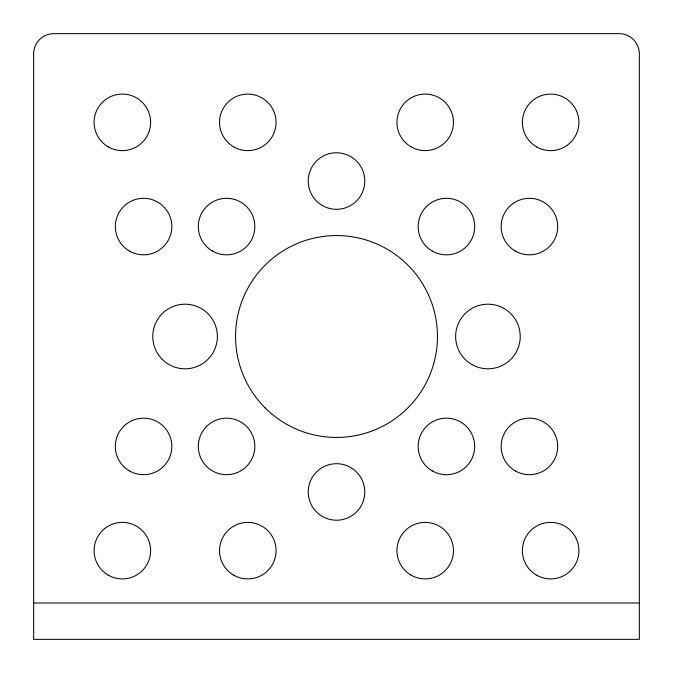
<?xml version="1.0" encoding="UTF-8"?>
<svg xmlns="http://www.w3.org/2000/svg" width="673" height="673" viewBox="0 0 673 673"><rect width="100%" height="100%" fill="white"/><g stroke="black" fill="none" stroke-linecap="round" stroke-linejoin="round"><path stroke-width="1.01" d="M33.65 603.008L639.35 603.008M33.65 53.84L33.65 639.35L639.35 639.35L639.35 53.84A20.19 20.19 0 0 0 619.16 33.65L53.84 33.65A20.19 20.19 0 0 0 33.65 53.84M265.12 407.88A100.95 100.95 0 0 0 434.009 362.629A100.95 100.95 0 0 0 310.371 238.991A100.95 100.95 0 0 0 265.12 407.88M322.367 205.517A28.266 28.266 0 0 0 364.766 181.037A28.266 28.266 0 0 0 322.367 156.557A28.266 28.266 0 0 0 322.367 205.517M212.441 251.046A28.266 28.266 0 0 0 254.84 226.574A28.266 28.266 0 0 0 212.441 202.093A28.266 28.266 0 0 0 212.441 251.046M206.586 466.414A28.266 28.266 0 0 0 253.872 453.745A28.266 28.266 0 0 0 219.255 419.128A28.266 28.266 0 0 0 206.586 466.414M322.367 516.443A28.266 28.266 0 0 0 364.766 491.963A28.266 28.266 0 0 0 322.367 467.483A28.266 28.266 0 0 0 322.367 516.443M432.293 470.907A28.266 28.266 0 0 0 474.692 446.426A28.266 28.266 0 0 0 432.293 421.946A28.266 28.266 0 0 0 432.293 470.907M432.293 251.054A28.266 28.266 0 0 0 474.692 226.574A28.266 28.266 0 0 0 432.293 202.093A28.266 28.266 0 0 0 432.293 251.054M471.773 364.472A32.304 32.304 0 0 0 520.229 336.5A32.304 32.304 0 0 0 471.773 308.52A32.304 32.304 0 0 0 471.773 364.472M162.235 359.34A32.304 32.304 0 0 0 216.277 344.862A32.304 32.304 0 0 0 176.713 305.298A32.304 32.304 0 0 0 162.235 359.34M108.218 146.832A28.266 28.266 0 0 0 150.617 122.351A28.266 28.266 0 0 0 108.218 97.871A28.266 28.266 0 0 0 108.218 146.832M108.218 575.121A28.266 28.266 0 0 0 150.617 550.649A28.266 28.266 0 0 0 108.218 526.168A28.266 28.266 0 0 0 108.218 575.121M536.516 575.129A28.266 28.266 0 0 0 578.915 550.649A28.266 28.266 0 0 0 536.516 526.168A28.266 28.266 0 0 0 536.516 575.129M536.516 146.832A28.266 28.266 0 0 0 578.915 122.351A28.266 28.266 0 0 0 536.516 97.879A28.266 28.266 0 0 0 536.516 146.832M515.291 251.046A28.266 28.266 0 0 0 557.69 226.574A28.266 28.266 0 0 0 515.291 202.093A28.266 28.266 0 0 0 515.291 251.046M515.291 470.907A28.266 28.266 0 0 0 557.681 446.426A28.266 28.266 0 0 0 515.291 421.946A28.266 28.266 0 0 0 515.291 470.907M411.068 146.832A28.266 28.266 0 0 0 453.467 122.351A28.266 28.266 0 0 0 411.068 97.871A28.266 28.266 0 0 0 411.068 146.832M411.068 575.121A28.266 28.266 0 0 0 453.467 550.649A28.266 28.266 0 0 0 411.068 526.168A28.266 28.266 0 0 0 411.068 575.121M129.443 470.907A28.266 28.266 0 0 0 171.842 446.426A28.266 28.266 0 0 0 129.443 421.946A28.266 28.266 0 0 0 129.443 470.907M129.452 251.046A28.266 28.266 0 0 0 171.842 226.574A28.266 28.266 0 0 0 129.452 202.093A28.266 28.266 0 0 0 129.452 251.046M233.666 575.129A28.266 28.266 0 0 0 276.065 550.649A28.266 28.266 0 0 0 233.666 526.168A28.266 28.266 0 0 0 233.666 575.129M233.666 146.832A28.266 28.266 0 0 0 276.065 122.351A28.266 28.266 0 0 0 233.666 97.879A28.266 28.266 0 0 0 233.666 146.832"/></g></svg>
